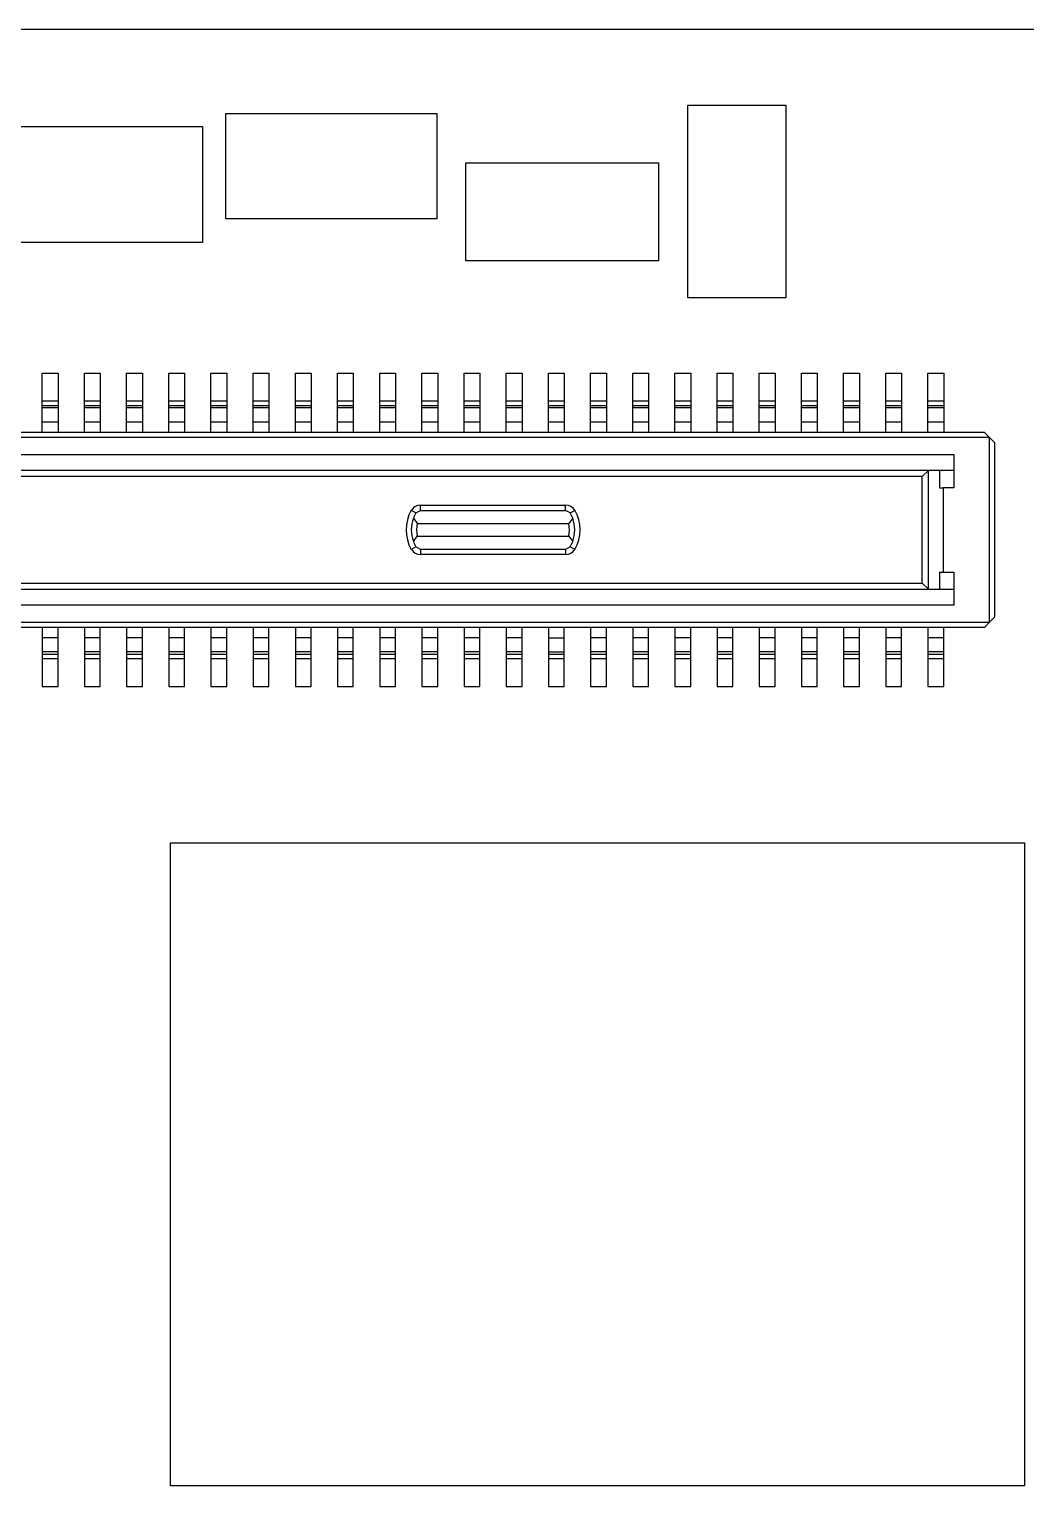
# Model space of a CAD drawing. Extents: x 5 to 415, y 3 to 292.
# Drawn here: x 66.87 to 76.32, y 190.72 to 204.54 of the extents above; entities that cross this region are included whole.
import ezdxf

# ---------------------------------------------------------------- set-up
doc = ezdxf.new("R2010")
doc.units = 0
doc.layers.get('0').update_dxf_attribs({"linetype": 'CONTINUOUS'})

msp = doc.modelspace()

# ---------------------------------------------------------------- linework, layer by layer
at = {"color": 7, "linetype": 'CONTINUOUS'}
for p, q in [((44.398, 204.544), (84.632, 204.544)), ((68.732, 203.743), (70.732, 203.743)), ((68.732, 202.743), (68.732, 203.743)), ((70.732, 203.743), (70.732, 202.743)), ((73.112, 201.994), (73.112, 203.824)), ((73.112, 203.824), (74.042, 203.824)), ((74.042, 203.824), (74.042, 201.994)), ((66.503, 203.621), (68.511, 203.621)), ((68.511, 203.621), (68.511, 202.521)), ((71.006, 203.277), (72.836, 203.277)), ((71.006, 202.347), (71.006, 203.277)), ((72.836, 203.277), (72.836, 202.347)), ((70.732, 202.743), (68.732, 202.743)), ((68.511, 202.521), (66.503, 202.521)), ((72.836, 202.347), (71.006, 202.347)), ((74.042, 201.994), (73.112, 201.994)), ((66.99, 201.279), (67.14, 201.279)), ((66.99, 201.019), (66.99, 201.279)), ((67.14, 201.279), (67.14, 201.019)), ((67.39, 201.279), (67.54, 201.279)), ((67.39, 201.019), (67.39, 201.279)), ((67.54, 201.279), (67.54, 201.019)), ((67.79, 201.279), (67.94, 201.279)), ((67.79, 201.019), (67.79, 201.279)), ((67.94, 201.279), (67.94, 201.019)), ((68.19, 201.279), (68.34, 201.279)), ((68.19, 201.019), (68.19, 201.279)), ((68.34, 201.279), (68.34, 201.019)), ((68.59, 201.279), (68.74, 201.279)), ((68.59, 201.019), (68.59, 201.279)), ((68.74, 201.279), (68.74, 201.019)), ((68.99, 201.279), (69.14, 201.279)), ((68.99, 201.019), (68.99, 201.279)), ((69.14, 201.279), (69.14, 201.019)), ((69.39, 201.279), (69.54, 201.279)), ((69.39, 201.019), (69.39, 201.279)), ((69.54, 201.279), (69.54, 201.019)), ((69.79, 201.279), (69.94, 201.279)), ((69.79, 201.019), (69.79, 201.279)), ((69.94, 201.279), (69.94, 201.019)), ((70.19, 201.279), (70.34, 201.279)), ((70.19, 201.019), (70.19, 201.279)), ((70.34, 201.279), (70.34, 201.019)), ((70.59, 201.279), (70.74, 201.279)), ((70.59, 201.019), (70.59, 201.279)), ((70.74, 201.279), (70.74, 201.019)), ((70.99, 201.279), (71.14, 201.279)), ((70.99, 201.019), (70.99, 201.279)), ((71.14, 201.279), (71.14, 201.019)), ((71.39, 201.279), (71.54, 201.279)), ((71.39, 201.019), (71.39, 201.279)), ((71.54, 201.279), (71.54, 201.019)), ((71.79, 201.279), (71.94, 201.279)), ((71.79, 201.019), (71.79, 201.279)), ((71.94, 201.279), (71.94, 201.019)), ((72.19, 201.279), (72.34, 201.279)), ((72.19, 201.019), (72.19, 201.279)), ((72.34, 201.279), (72.34, 201.019)), ((72.59, 201.279), (72.74, 201.279)), ((72.59, 201.019), (72.59, 201.279)), ((72.74, 201.279), (72.74, 201.019)), ((72.99, 201.279), (73.14, 201.279)), ((72.99, 201.019), (72.99, 201.279)), ((73.14, 201.279), (73.14, 201.019)), ((73.39, 201.279), (73.54, 201.279)), ((73.39, 201.019), (73.39, 201.279)), ((73.54, 201.279), (73.54, 201.019)), ((73.79, 201.279), (73.94, 201.279)), ((73.79, 201.019), (73.79, 201.279)), ((73.94, 201.279), (73.94, 201.019)), ((74.19, 201.279), (74.34, 201.279)), ((74.19, 201.019), (74.19, 201.279)), ((74.34, 201.279), (74.34, 201.019)), ((74.59, 201.279), (74.74, 201.279)), ((74.59, 201.019), (74.59, 201.279)), ((74.74, 201.279), (74.74, 201.019)), ((74.99, 201.279), (75.14, 201.279)), ((74.99, 201.019), (74.99, 201.279)), ((75.14, 201.279), (75.14, 201.019)), ((75.39, 201.279), (75.54, 201.279)), ((75.39, 201.019), (75.39, 201.279)), ((75.54, 201.279), (75.54, 201.019)), ((66.99, 201.019), (67.14, 201.019)), ((66.99, 200.975), (66.99, 201.019)), ((66.99, 200.975), (67.14, 200.975)), ((66.99, 200.951), (66.99, 200.975)), ((67.14, 200.951), (66.99, 200.951)), ((66.99, 200.819), (66.99, 200.951)), ((67.14, 201.019), (67.14, 200.975)), ((67.14, 200.975), (67.14, 200.951)), ((67.14, 200.951), (67.14, 200.819)), ((67.39, 201.019), (67.54, 201.019)), ((67.39, 200.975), (67.39, 201.019)), ((67.39, 200.975), (67.54, 200.975)), ((67.39, 200.951), (67.39, 200.975)), ((67.54, 200.951), (67.39, 200.951)), ((67.39, 200.819), (67.39, 200.951)), ((67.54, 201.019), (67.54, 200.975)), ((67.54, 200.975), (67.54, 200.951)), ((67.54, 200.951), (67.54, 200.819)), ((67.79, 201.019), (67.94, 201.019)), ((67.79, 200.975), (67.79, 201.019)), ((67.79, 200.975), (67.94, 200.975)), ((67.79, 200.951), (67.79, 200.975)), ((67.94, 200.951), (67.79, 200.951)), ((67.79, 200.819), (67.79, 200.951)), ((67.94, 201.019), (67.94, 200.975)), ((67.94, 200.975), (67.94, 200.951)), ((67.94, 200.951), (67.94, 200.819)), ((68.19, 201.019), (68.34, 201.019)), ((68.19, 200.975), (68.19, 201.019)), ((68.19, 200.975), (68.34, 200.975)), ((68.19, 200.951), (68.19, 200.975)), ((68.34, 200.951), (68.19, 200.951)), ((68.19, 200.819), (68.19, 200.951)), ((68.34, 201.019), (68.34, 200.975)), ((68.34, 200.975), (68.34, 200.951)), ((68.34, 200.951), (68.34, 200.819)), ((68.59, 201.019), (68.74, 201.019)), ((68.59, 200.975), (68.59, 201.019)), ((68.59, 200.975), (68.74, 200.975)), ((68.59, 200.951), (68.59, 200.975)), ((68.74, 200.951), (68.59, 200.951)), ((68.59, 200.819), (68.59, 200.951)), ((68.74, 201.019), (68.74, 200.975)), ((68.74, 200.975), (68.74, 200.951)), ((68.74, 200.951), (68.74, 200.819)), ((68.99, 201.019), (69.14, 201.019)), ((68.99, 200.975), (68.99, 201.019)), ((68.99, 200.975), (69.14, 200.975)), ((68.99, 200.951), (68.99, 200.975)), ((69.14, 200.951), (68.99, 200.951)), ((68.99, 200.819), (68.99, 200.951)), ((69.14, 201.019), (69.14, 200.975)), ((69.14, 200.975), (69.14, 200.951)), ((69.14, 200.951), (69.14, 200.819)), ((69.39, 201.019), (69.54, 201.019)), ((69.39, 200.975), (69.39, 201.019)), ((69.39, 200.975), (69.54, 200.975)), ((69.39, 200.951), (69.39, 200.975)), ((69.54, 200.951), (69.39, 200.951)), ((69.39, 200.819), (69.39, 200.951)), ((69.54, 201.019), (69.54, 200.975)), ((69.54, 200.975), (69.54, 200.951)), ((69.54, 200.951), (69.54, 200.819)), ((69.79, 201.019), (69.94, 201.019)), ((69.79, 200.975), (69.79, 201.019)), ((69.79, 200.975), (69.94, 200.975)), ((69.79, 200.951), (69.79, 200.975)), ((69.94, 200.951), (69.79, 200.951)), ((69.79, 200.819), (69.79, 200.951)), ((69.94, 201.019), (69.94, 200.975)), ((69.94, 200.975), (69.94, 200.951)), ((69.94, 200.951), (69.94, 200.819)), ((70.19, 201.019), (70.34, 201.019)), ((70.19, 200.975), (70.19, 201.019)), ((70.19, 200.975), (70.34, 200.975)), ((70.19, 200.951), (70.19, 200.975)), ((70.34, 200.951), (70.19, 200.951)), ((70.19, 200.819), (70.19, 200.951)), ((70.34, 201.019), (70.34, 200.975)), ((70.34, 200.975), (70.34, 200.951)), ((70.34, 200.951), (70.34, 200.819)), ((70.59, 201.019), (70.74, 201.019)), ((70.59, 200.975), (70.59, 201.019)), ((70.59, 200.975), (70.74, 200.975)), ((70.59, 200.951), (70.59, 200.975)), ((70.74, 200.951), (70.59, 200.951)), ((70.59, 200.819), (70.59, 200.951)), ((70.74, 201.019), (70.74, 200.975)), ((70.74, 200.975), (70.74, 200.951)), ((70.74, 200.951), (70.74, 200.819)), ((70.99, 201.019), (71.14, 201.019)), ((70.99, 200.975), (70.99, 201.019)), ((70.99, 200.975), (71.14, 200.975)), ((70.99, 200.951), (70.99, 200.975)), ((71.14, 200.951), (70.99, 200.951)), ((70.99, 200.819), (70.99, 200.951)), ((71.14, 201.019), (71.14, 200.975)), ((71.14, 200.975), (71.14, 200.951)), ((71.14, 200.951), (71.14, 200.819)), ((71.39, 201.019), (71.54, 201.019)), ((71.39, 200.975), (71.39, 201.019)), ((71.39, 200.975), (71.54, 200.975)), ((71.39, 200.951), (71.39, 200.975)), ((71.54, 200.951), (71.39, 200.951)), ((71.39, 200.819), (71.39, 200.951)), ((71.54, 201.019), (71.54, 200.975)), ((71.54, 200.975), (71.54, 200.951)), ((71.54, 200.951), (71.54, 200.819)), ((71.79, 201.019), (71.94, 201.019)), ((71.79, 200.975), (71.79, 201.019)), ((71.79, 200.975), (71.94, 200.975)), ((71.79, 200.951), (71.79, 200.975)), ((71.94, 200.951), (71.79, 200.951)), ((71.79, 200.819), (71.79, 200.951)), ((71.94, 201.019), (71.94, 200.975)), ((71.94, 200.975), (71.94, 200.951)), ((71.94, 200.951), (71.94, 200.819)), ((72.19, 201.019), (72.34, 201.019)), ((72.19, 200.975), (72.19, 201.019)), ((72.19, 200.975), (72.34, 200.975)), ((72.19, 200.951), (72.19, 200.975)), ((72.34, 200.951), (72.19, 200.951)), ((72.19, 200.819), (72.19, 200.951)), ((72.34, 201.019), (72.34, 200.975)), ((72.34, 200.975), (72.34, 200.951)), ((72.34, 200.951), (72.34, 200.819)), ((72.59, 201.019), (72.74, 201.019)), ((72.59, 200.975), (72.59, 201.019)), ((72.59, 200.975), (72.74, 200.975)), ((72.59, 200.951), (72.59, 200.975)), ((72.74, 200.951), (72.59, 200.951)), ((72.59, 200.819), (72.59, 200.951)), ((72.74, 201.019), (72.74, 200.975)), ((72.74, 200.975), (72.74, 200.951)), ((72.74, 200.951), (72.74, 200.819)), ((72.99, 201.019), (73.14, 201.019)), ((72.99, 200.975), (72.99, 201.019)), ((72.99, 200.975), (73.14, 200.975)), ((72.99, 200.951), (72.99, 200.975)), ((73.14, 200.951), (72.99, 200.951)), ((72.99, 200.819), (72.99, 200.951)), ((73.14, 201.019), (73.14, 200.975)), ((73.14, 200.975), (73.14, 200.951)), ((73.14, 200.951), (73.14, 200.819)), ((73.39, 201.019), (73.54, 201.019)), ((73.39, 200.975), (73.39, 201.019)), ((73.39, 200.975), (73.54, 200.975)), ((73.39, 200.951), (73.39, 200.975)), ((73.54, 200.951), (73.39, 200.951)), ((73.39, 200.819), (73.39, 200.951)), ((73.54, 201.019), (73.54, 200.975)), ((73.54, 200.975), (73.54, 200.951)), ((73.54, 200.951), (73.54, 200.819)), ((73.79, 201.019), (73.94, 201.019)), ((73.79, 200.975), (73.79, 201.019)), ((73.79, 200.975), (73.94, 200.975)), ((73.79, 200.951), (73.79, 200.975)), ((73.94, 200.951), (73.79, 200.951)), ((73.79, 200.819), (73.79, 200.951)), ((73.94, 201.019), (73.94, 200.975)), ((73.94, 200.975), (73.94, 200.951)), ((73.94, 200.951), (73.94, 200.819)), ((74.19, 201.019), (74.34, 201.019)), ((74.19, 200.975), (74.19, 201.019)), ((74.19, 200.975), (74.34, 200.975)), ((74.19, 200.951), (74.19, 200.975)), ((74.34, 200.951), (74.19, 200.951)), ((74.19, 200.819), (74.19, 200.951)), ((74.34, 201.019), (74.34, 200.975)), ((74.34, 200.975), (74.34, 200.951)), ((74.34, 200.951), (74.34, 200.819)), ((74.59, 201.019), (74.74, 201.019)), ((74.59, 200.975), (74.59, 201.019)), ((74.59, 200.975), (74.74, 200.975)), ((74.59, 200.951), (74.59, 200.975)), ((74.74, 200.951), (74.59, 200.951)), ((74.59, 200.819), (74.59, 200.951)), ((74.74, 201.019), (74.74, 200.975)), ((74.74, 200.975), (74.74, 200.951)), ((74.74, 200.951), (74.74, 200.819)), ((74.99, 201.019), (75.14, 201.019)), ((74.99, 200.975), (74.99, 201.019)), ((74.99, 200.975), (75.14, 200.975)), ((74.99, 200.951), (74.99, 200.975)), ((75.14, 200.951), (74.99, 200.951)), ((74.99, 200.819), (74.99, 200.951)), ((75.14, 201.019), (75.14, 200.975)), ((75.14, 200.975), (75.14, 200.951)), ((75.14, 200.951), (75.14, 200.819)), ((75.39, 201.019), (75.54, 201.019)), ((75.39, 200.975), (75.39, 201.019)), ((75.39, 200.975), (75.54, 200.975)), ((75.39, 200.951), (75.39, 200.975)), ((75.54, 200.951), (75.39, 200.951)), ((75.39, 200.819), (75.39, 200.951)), ((75.54, 201.019), (75.54, 200.975)), ((75.54, 200.975), (75.54, 200.951)), ((75.54, 200.951), (75.54, 200.819)), ((66.99, 200.819), (67.14, 200.819)), ((66.99, 200.719), (66.99, 200.819)), ((67.14, 200.819), (67.14, 200.719)), ((67.39, 200.819), (67.54, 200.819)), ((67.39, 200.719), (67.39, 200.819)), ((67.54, 200.819), (67.54, 200.719)), ((67.79, 200.719), (67.79, 200.819)), ((67.79, 200.819), (67.94, 200.819)), ((67.94, 200.819), (67.94, 200.719)), ((68.19, 200.719), (68.19, 200.819)), ((68.19, 200.819), (68.34, 200.819)), ((68.34, 200.819), (68.34, 200.719)), ((68.59, 200.819), (68.74, 200.819)), ((68.59, 200.719), (68.59, 200.819)), ((68.74, 200.819), (68.74, 200.719)), ((68.99, 200.819), (69.14, 200.819)), ((68.99, 200.719), (68.99, 200.819)), ((69.14, 200.819), (69.14, 200.719)), ((69.39, 200.819), (69.54, 200.819)), ((69.39, 200.719), (69.39, 200.819)), ((69.54, 200.819), (69.54, 200.719)), ((69.79, 200.819), (69.94, 200.819)), ((69.79, 200.719), (69.79, 200.819)), ((69.94, 200.819), (69.94, 200.719)), ((70.19, 200.819), (70.34, 200.819)), ((70.19, 200.719), (70.19, 200.819)), ((70.34, 200.819), (70.34, 200.719)), ((70.59, 200.819), (70.74, 200.819)), ((70.59, 200.719), (70.59, 200.819)), ((70.74, 200.819), (70.74, 200.719)), ((70.99, 200.819), (71.14, 200.819)), ((70.99, 200.719), (70.99, 200.819)), ((71.14, 200.819), (71.14, 200.719)), ((71.39, 200.819), (71.54, 200.819)), ((71.39, 200.719), (71.39, 200.819)), ((71.54, 200.819), (71.54, 200.719)), ((71.79, 200.819), (71.94, 200.819)), ((71.79, 200.719), (71.79, 200.819)), ((71.94, 200.819), (71.94, 200.719)), ((72.19, 200.819), (72.34, 200.819)), ((72.19, 200.719), (72.19, 200.819)), ((72.34, 200.819), (72.34, 200.719)), ((72.59, 200.819), (72.74, 200.819)), ((72.59, 200.719), (72.59, 200.819)), ((72.74, 200.819), (72.74, 200.719)), ((72.99, 200.819), (73.14, 200.819)), ((72.99, 200.719), (72.99, 200.819)), ((73.14, 200.819), (73.14, 200.719)), ((73.39, 200.819), (73.54, 200.819)), ((73.39, 200.719), (73.39, 200.819)), ((73.54, 200.819), (73.54, 200.719)), ((73.79, 200.819), (73.94, 200.819)), ((73.79, 200.719), (73.79, 200.819)), ((73.94, 200.819), (73.94, 200.719)), ((74.19, 200.819), (74.34, 200.819)), ((74.19, 200.719), (74.19, 200.819)), ((74.34, 200.819), (74.34, 200.719)), ((74.59, 200.819), (74.74, 200.819)), ((74.59, 200.719), (74.59, 200.819)), ((74.74, 200.819), (74.74, 200.719)), ((74.99, 200.819), (75.14, 200.819)), ((74.99, 200.719), (74.99, 200.819)), ((75.14, 200.819), (75.14, 200.719)), ((75.39, 200.819), (75.54, 200.819)), ((75.39, 200.719), (75.39, 200.819)), ((75.54, 200.819), (75.54, 200.719)), ((75.975, 200.669), (58.555, 200.669)), ((75.925, 200.719), (58.605, 200.719)), ((75.925, 200.719), (75.975, 200.669)), ((75.975, 198.919), (75.975, 200.669)), ((75.975, 200.669), (76.025, 200.619)), ((76.025, 198.969), (76.025, 200.619)), ((58.895, 200.509), (75.635, 200.509)), ((75.635, 200.509), (75.635, 200.194)), ((58.895, 200.359), (75.635, 200.359)), ((75.335, 200.299), (59.196, 200.299)), ((75.394, 200.358), (75.335, 200.299)), ((75.335, 199.289), (75.335, 200.299)), ((75.396, 200.359), (75.394, 200.358)), ((75.394, 199.23), (75.394, 200.358)), ((75.5, 200.359), (75.5, 200.194)), ((75.5, 200.194), (75.535, 200.194)), ((75.535, 200.194), (75.535, 199.394)), ((75.635, 200.194), (75.535, 200.194)), ((70.533, 199.954), (70.49, 199.979)), ((70.533, 199.954), (70.576, 199.979)), ((70.576, 199.979), (70.576, 200.029)), ((70.576, 200.029), (71.954, 200.029)), ((70.576, 199.979), (71.954, 199.979)), ((71.954, 199.979), (71.954, 200.029)), ((71.997, 199.954), (71.954, 199.979)), ((71.997, 199.954), (72.041, 199.979)), ((70.51, 199.904), (70.547, 199.854)), ((70.547, 199.854), (71.983, 199.854)), ((72.021, 199.904), (71.983, 199.854)), ((70.51, 199.684), (70.547, 199.734)), ((70.547, 199.734), (71.983, 199.734)), ((71.983, 199.734), (72.021, 199.684)), ((70.533, 199.634), (70.49, 199.609)), ((70.576, 199.609), (70.533, 199.634)), ((71.954, 199.609), (70.576, 199.609)), ((70.576, 199.609), (70.576, 199.559)), ((71.954, 199.559), (70.576, 199.559)), ((71.997, 199.634), (71.954, 199.609)), ((71.954, 199.609), (71.954, 199.559)), ((72.041, 199.609), (71.997, 199.634)), ((59.196, 199.289), (75.335, 199.289)), ((75.335, 199.289), (75.394, 199.23)), ((75.5, 199.394), (75.535, 199.394)), ((75.5, 199.394), (75.5, 199.229)), ((75.535, 199.394), (75.635, 199.394)), ((75.635, 199.394), (75.635, 199.079)), ((75.635, 199.229), (58.895, 199.229)), ((75.394, 199.23), (75.396, 199.229)), ((75.635, 199.079), (58.895, 199.079)), ((58.555, 198.919), (75.975, 198.919)), ((75.925, 198.869), (58.605, 198.869)), ((66.99, 198.869), (66.99, 198.769)), ((67.14, 198.769), (67.14, 198.869)), ((67.39, 198.869), (67.39, 198.769)), ((67.54, 198.769), (67.54, 198.869)), ((67.79, 198.869), (67.79, 198.769)), ((67.94, 198.769), (67.94, 198.869)), ((68.19, 198.869), (68.19, 198.769)), ((68.34, 198.769), (68.34, 198.869)), ((68.59, 198.869), (68.59, 198.769)), ((68.74, 198.769), (68.74, 198.869)), ((68.99, 198.869), (68.99, 198.769)), ((69.14, 198.769), (69.14, 198.869)), ((69.39, 198.869), (69.39, 198.769)), ((69.54, 198.769), (69.54, 198.869)), ((69.79, 198.869), (69.79, 198.769)), ((69.94, 198.769), (69.94, 198.869)), ((70.19, 198.869), (70.19, 198.769)), ((70.34, 198.769), (70.34, 198.869)), ((70.59, 198.869), (70.59, 198.769)), ((70.74, 198.769), (70.74, 198.869)), ((70.99, 198.869), (70.99, 198.769)), ((71.14, 198.769), (71.14, 198.869)), ((71.39, 198.869), (71.39, 198.769)), ((71.54, 198.769), (71.54, 198.869)), ((71.79, 198.869), (71.79, 198.769)), ((71.94, 198.769), (71.94, 198.869)), ((72.19, 198.869), (72.19, 198.769)), ((72.34, 198.769), (72.34, 198.869)), ((72.59, 198.869), (72.59, 198.769)), ((72.74, 198.769), (72.74, 198.869)), ((72.99, 198.869), (72.99, 198.769)), ((73.14, 198.769), (73.14, 198.869)), ((73.39, 198.869), (73.39, 198.769)), ((73.54, 198.769), (73.54, 198.869)), ((73.79, 198.869), (73.79, 198.769)), ((73.94, 198.769), (73.94, 198.869)), ((74.19, 198.869), (74.19, 198.769)), ((74.34, 198.769), (74.34, 198.869)), ((74.59, 198.869), (74.59, 198.769)), ((74.74, 198.769), (74.74, 198.869)), ((74.99, 198.869), (74.99, 198.769)), ((75.14, 198.769), (75.14, 198.869)), ((75.39, 198.869), (75.39, 198.769)), ((75.54, 198.769), (75.54, 198.869)), ((75.925, 198.869), (75.975, 198.919)), ((75.975, 198.919), (76.025, 198.969)), ((67.14, 198.769), (66.99, 198.769)), ((66.99, 198.769), (66.99, 198.637)), ((67.14, 198.637), (67.14, 198.769)), ((67.54, 198.769), (67.39, 198.769)), ((67.39, 198.769), (67.39, 198.637)), ((67.54, 198.637), (67.54, 198.769)), ((67.94, 198.769), (67.79, 198.769)), ((67.79, 198.769), (67.79, 198.637)), ((67.94, 198.637), (67.94, 198.769)), ((68.34, 198.769), (68.19, 198.769)), ((68.19, 198.769), (68.19, 198.637)), ((68.34, 198.637), (68.34, 198.769)), ((68.74, 198.769), (68.59, 198.769)), ((68.59, 198.769), (68.59, 198.637)), ((68.74, 198.637), (68.74, 198.769)), ((69.14, 198.769), (68.99, 198.769)), ((68.99, 198.769), (68.99, 198.637)), ((69.14, 198.637), (69.14, 198.769)), ((69.54, 198.769), (69.39, 198.769)), ((69.39, 198.769), (69.39, 198.637)), ((69.54, 198.637), (69.54, 198.769)), ((69.94, 198.769), (69.79, 198.769)), ((69.79, 198.769), (69.79, 198.637)), ((69.94, 198.637), (69.94, 198.769)), ((70.34, 198.769), (70.19, 198.769)), ((70.19, 198.769), (70.19, 198.637)), ((70.34, 198.637), (70.34, 198.769)), ((70.74, 198.769), (70.59, 198.769)), ((70.59, 198.769), (70.59, 198.637)), ((70.74, 198.637), (70.74, 198.769)), ((71.14, 198.769), (70.99, 198.769)), ((70.99, 198.769), (70.99, 198.637)), ((71.14, 198.637), (71.14, 198.769)), ((71.54, 198.769), (71.39, 198.769)), ((71.39, 198.769), (71.39, 198.637)), ((71.54, 198.637), (71.54, 198.769)), ((71.79, 198.769), (71.94, 198.769)), ((71.79, 198.769), (71.79, 198.637)), ((71.94, 198.637), (71.94, 198.769)), ((72.34, 198.769), (72.19, 198.769)), ((72.19, 198.769), (72.19, 198.637)), ((72.34, 198.637), (72.34, 198.769)), ((72.74, 198.769), (72.59, 198.769)), ((72.59, 198.769), (72.59, 198.637)), ((72.74, 198.637), (72.74, 198.769)), ((73.14, 198.769), (72.99, 198.769)), ((72.99, 198.769), (72.99, 198.637)), ((73.14, 198.637), (73.14, 198.769)), ((73.54, 198.769), (73.39, 198.769)), ((73.39, 198.769), (73.39, 198.637)), ((73.54, 198.637), (73.54, 198.769)), ((73.94, 198.769), (73.79, 198.769)), ((73.79, 198.769), (73.79, 198.637)), ((73.94, 198.637), (73.94, 198.769)), ((74.34, 198.769), (74.19, 198.769)), ((74.19, 198.769), (74.19, 198.637)), ((74.34, 198.637), (74.34, 198.769)), ((74.74, 198.769), (74.59, 198.769)), ((74.59, 198.769), (74.59, 198.637)), ((74.74, 198.637), (74.74, 198.769)), ((75.14, 198.769), (74.99, 198.769)), ((74.99, 198.769), (74.99, 198.637)), ((75.14, 198.637), (75.14, 198.769)), ((75.54, 198.769), (75.39, 198.769)), ((75.39, 198.769), (75.39, 198.637)), ((75.54, 198.637), (75.54, 198.769)), ((67.14, 198.637), (66.99, 198.637)), ((66.99, 198.637), (66.99, 198.613)), ((66.99, 198.613), (67.14, 198.613)), ((66.99, 198.613), (66.99, 198.569)), ((67.14, 198.613), (67.14, 198.637)), ((67.14, 198.569), (67.14, 198.613)), ((67.54, 198.637), (67.39, 198.637)), ((67.39, 198.637), (67.39, 198.613)), ((67.39, 198.613), (67.54, 198.613)), ((67.39, 198.613), (67.39, 198.569)), ((67.54, 198.613), (67.54, 198.637)), ((67.54, 198.569), (67.54, 198.613)), ((67.94, 198.637), (67.79, 198.637)), ((67.79, 198.637), (67.79, 198.613)), ((67.79, 198.613), (67.94, 198.613)), ((67.79, 198.613), (67.79, 198.569)), ((67.94, 198.613), (67.94, 198.637)), ((67.94, 198.569), (67.94, 198.613)), ((68.34, 198.637), (68.19, 198.637)), ((68.19, 198.637), (68.19, 198.613)), ((68.19, 198.613), (68.34, 198.613)), ((68.19, 198.613), (68.19, 198.569)), ((68.34, 198.613), (68.34, 198.637)), ((68.34, 198.569), (68.34, 198.613)), ((68.74, 198.637), (68.59, 198.637)), ((68.59, 198.637), (68.59, 198.613)), ((68.59, 198.613), (68.74, 198.613)), ((68.59, 198.613), (68.59, 198.569)), ((68.74, 198.613), (68.74, 198.637)), ((68.74, 198.569), (68.74, 198.613)), ((69.14, 198.637), (68.99, 198.637)), ((68.99, 198.637), (68.99, 198.613)), ((68.99, 198.613), (69.14, 198.613)), ((68.99, 198.613), (68.99, 198.569)), ((69.14, 198.613), (69.14, 198.637)), ((69.14, 198.569), (69.14, 198.613)), ((69.54, 198.637), (69.39, 198.637)), ((69.39, 198.637), (69.39, 198.613)), ((69.39, 198.613), (69.54, 198.613)), ((69.39, 198.613), (69.39, 198.569)), ((69.54, 198.613), (69.54, 198.637)), ((69.54, 198.569), (69.54, 198.613)), ((69.94, 198.637), (69.79, 198.637)), ((69.79, 198.637), (69.79, 198.613)), ((69.79, 198.613), (69.94, 198.613)), ((69.79, 198.613), (69.79, 198.569)), ((69.94, 198.613), (69.94, 198.637)), ((69.94, 198.569), (69.94, 198.613)), ((70.34, 198.637), (70.19, 198.637)), ((70.19, 198.637), (70.19, 198.613)), ((70.19, 198.613), (70.34, 198.613)), ((70.19, 198.613), (70.19, 198.569)), ((70.34, 198.613), (70.34, 198.637)), ((70.34, 198.569), (70.34, 198.613)), ((70.74, 198.637), (70.59, 198.637)), ((70.59, 198.637), (70.59, 198.613)), ((70.59, 198.613), (70.74, 198.613)), ((70.59, 198.613), (70.59, 198.569)), ((70.74, 198.613), (70.74, 198.637)), ((70.74, 198.569), (70.74, 198.613)), ((71.14, 198.637), (70.99, 198.637)), ((70.99, 198.637), (70.99, 198.613)), ((70.99, 198.613), (71.14, 198.613)), ((70.99, 198.613), (70.99, 198.569)), ((71.14, 198.613), (71.14, 198.637)), ((71.14, 198.569), (71.14, 198.613)), ((71.54, 198.637), (71.39, 198.637)), ((71.39, 198.637), (71.39, 198.613)), ((71.39, 198.613), (71.54, 198.613)), ((71.39, 198.613), (71.39, 198.569)), ((71.54, 198.613), (71.54, 198.637)), ((71.54, 198.569), (71.54, 198.613)), ((71.79, 198.637), (71.94, 198.637)), ((71.79, 198.637), (71.79, 198.613)), ((71.79, 198.613), (71.94, 198.613)), ((71.79, 198.613), (71.79, 198.569)), ((71.94, 198.613), (71.94, 198.637)), ((71.94, 198.569), (71.94, 198.613)), ((72.34, 198.637), (72.19, 198.637)), ((72.19, 198.637), (72.19, 198.613)), ((72.19, 198.613), (72.34, 198.613)), ((72.19, 198.613), (72.19, 198.569)), ((72.34, 198.613), (72.34, 198.637)), ((72.34, 198.569), (72.34, 198.613)), ((72.74, 198.637), (72.59, 198.637)), ((72.59, 198.637), (72.59, 198.613)), ((72.59, 198.613), (72.74, 198.613)), ((72.59, 198.613), (72.59, 198.569)), ((72.74, 198.613), (72.74, 198.637)), ((72.74, 198.569), (72.74, 198.613)), ((73.14, 198.637), (72.99, 198.637)), ((72.99, 198.637), (72.99, 198.613)), ((72.99, 198.613), (73.14, 198.613)), ((72.99, 198.613), (72.99, 198.569)), ((73.14, 198.613), (73.14, 198.637)), ((73.14, 198.569), (73.14, 198.613)), ((73.54, 198.637), (73.39, 198.637)), ((73.39, 198.637), (73.39, 198.613)), ((73.39, 198.613), (73.54, 198.613)), ((73.39, 198.613), (73.39, 198.569)), ((73.54, 198.613), (73.54, 198.637)), ((73.54, 198.569), (73.54, 198.613)), ((73.94, 198.637), (73.79, 198.637)), ((73.79, 198.637), (73.79, 198.613)), ((73.79, 198.613), (73.94, 198.613)), ((73.79, 198.613), (73.79, 198.569)), ((73.94, 198.613), (73.94, 198.637)), ((73.94, 198.569), (73.94, 198.613)), ((74.34, 198.637), (74.19, 198.637)), ((74.19, 198.637), (74.19, 198.613)), ((74.19, 198.613), (74.34, 198.613)), ((74.19, 198.613), (74.19, 198.569)), ((74.34, 198.613), (74.34, 198.637)), ((74.34, 198.569), (74.34, 198.613)), ((74.74, 198.637), (74.59, 198.637)), ((74.59, 198.637), (74.59, 198.613)), ((74.59, 198.613), (74.74, 198.613)), ((74.59, 198.613), (74.59, 198.569)), ((74.74, 198.613), (74.74, 198.637)), ((74.74, 198.569), (74.74, 198.613)), ((75.14, 198.637), (74.99, 198.637)), ((74.99, 198.637), (74.99, 198.613)), ((74.99, 198.613), (75.14, 198.613)), ((74.99, 198.613), (74.99, 198.569)), ((75.14, 198.613), (75.14, 198.637)), ((75.14, 198.569), (75.14, 198.613)), ((75.54, 198.637), (75.39, 198.637)), ((75.39, 198.637), (75.39, 198.613)), ((75.39, 198.613), (75.54, 198.613)), ((75.39, 198.613), (75.39, 198.569)), ((75.54, 198.613), (75.54, 198.637)), ((75.54, 198.569), (75.54, 198.613)), ((67.14, 198.569), (66.99, 198.569)), ((66.99, 198.569), (66.99, 198.309)), ((67.14, 198.309), (67.14, 198.569)), ((67.54, 198.569), (67.39, 198.569)), ((67.39, 198.569), (67.39, 198.309)), ((67.54, 198.309), (67.54, 198.569)), ((67.94, 198.569), (67.79, 198.569)), ((67.79, 198.569), (67.79, 198.309)), ((67.94, 198.309), (67.94, 198.569)), ((68.34, 198.569), (68.19, 198.569)), ((68.19, 198.569), (68.19, 198.309)), ((68.34, 198.309), (68.34, 198.569)), ((68.74, 198.569), (68.59, 198.569)), ((68.59, 198.569), (68.59, 198.309)), ((68.74, 198.309), (68.74, 198.569)), ((69.14, 198.569), (68.99, 198.569)), ((68.99, 198.569), (68.99, 198.309)), ((69.14, 198.309), (69.14, 198.569)), ((69.54, 198.569), (69.39, 198.569)), ((69.39, 198.569), (69.39, 198.309)), ((69.54, 198.309), (69.54, 198.569)), ((69.94, 198.569), (69.79, 198.569)), ((69.79, 198.569), (69.79, 198.309)), ((69.94, 198.309), (69.94, 198.569)), ((70.34, 198.569), (70.19, 198.569)), ((70.19, 198.569), (70.19, 198.309)), ((70.34, 198.309), (70.34, 198.569)), ((70.74, 198.569), (70.59, 198.569)), ((70.59, 198.569), (70.59, 198.309)), ((70.74, 198.309), (70.74, 198.569)), ((71.14, 198.569), (70.99, 198.569)), ((70.99, 198.569), (70.99, 198.309)), ((71.14, 198.309), (71.14, 198.569)), ((71.54, 198.569), (71.39, 198.569)), ((71.39, 198.569), (71.39, 198.309)), ((71.54, 198.309), (71.54, 198.569)), ((71.94, 198.569), (71.79, 198.569)), ((71.79, 198.569), (71.79, 198.309)), ((71.94, 198.309), (71.94, 198.569)), ((72.34, 198.569), (72.19, 198.569)), ((72.19, 198.569), (72.19, 198.309)), ((72.34, 198.309), (72.34, 198.569)), ((72.74, 198.569), (72.59, 198.569)), ((72.59, 198.569), (72.59, 198.309)), ((72.74, 198.309), (72.74, 198.569)), ((73.14, 198.569), (72.99, 198.569)), ((72.99, 198.569), (72.99, 198.309)), ((73.14, 198.309), (73.14, 198.569)), ((73.54, 198.569), (73.39, 198.569)), ((73.39, 198.569), (73.39, 198.309)), ((73.54, 198.309), (73.54, 198.569)), ((73.94, 198.569), (73.79, 198.569)), ((73.79, 198.569), (73.79, 198.309)), ((73.94, 198.309), (73.94, 198.569)), ((74.34, 198.569), (74.19, 198.569)), ((74.19, 198.569), (74.19, 198.309)), ((74.34, 198.309), (74.34, 198.569)), ((74.74, 198.569), (74.59, 198.569)), ((74.59, 198.569), (74.59, 198.309)), ((74.74, 198.309), (74.74, 198.569)), ((75.14, 198.569), (74.99, 198.569)), ((74.99, 198.569), (74.99, 198.309)), ((75.14, 198.309), (75.14, 198.569)), ((75.54, 198.569), (75.39, 198.569)), ((75.39, 198.569), (75.39, 198.309)), ((75.54, 198.309), (75.54, 198.569)), ((66.99, 198.309), (67.14, 198.309)), ((67.39, 198.309), (67.54, 198.309)), ((67.79, 198.309), (67.94, 198.309)), ((68.19, 198.309), (68.34, 198.309)), ((68.59, 198.309), (68.74, 198.309)), ((68.99, 198.309), (69.14, 198.309)), ((69.39, 198.309), (69.54, 198.309)), ((69.79, 198.309), (69.94, 198.309)), ((70.19, 198.309), (70.34, 198.309)), ((70.59, 198.309), (70.74, 198.309)), ((70.99, 198.309), (71.14, 198.309)), ((71.39, 198.309), (71.54, 198.309)), ((71.79, 198.309), (71.94, 198.309)), ((72.19, 198.309), (72.34, 198.309)), ((72.59, 198.309), (72.74, 198.309)), ((72.99, 198.309), (73.14, 198.309)), ((73.39, 198.309), (73.54, 198.309)), ((73.79, 198.309), (73.94, 198.309)), ((74.19, 198.309), (74.34, 198.309)), ((74.59, 198.309), (74.74, 198.309)), ((74.99, 198.309), (75.14, 198.309)), ((75.39, 198.309), (75.54, 198.309)), ((68.206, 196.824), (76.306, 196.824)), ((68.206, 190.724), (68.206, 196.824)), ((76.306, 196.824), (76.306, 190.724)), ((76.306, 190.724), (68.206, 190.724))]:
    msp.add_line(p, q, dxfattribs=at)
for centre, radius, start, end in [((70.81, 199.794), 0.37, 149.9618, 210.0382), ((70.575, 199.932), 0.0968, 88.9104, 151.0896), ((71.956, 199.932), 0.0968, 28.9104, 91.0896), ((71.721, 199.794), 0.37, 329.9618, 30.0382), ((70.81, 199.794), 0.32, 159.8945, 200.1055), ((70.81, 199.794), 0.32, 150, 159.8945), ((70.81, 199.794), 0.27, 167.1604, 192.8396), ((71.72, 199.794), 0.27, 347.1604, 12.8396), ((71.72, 199.794), 0.32, 20.1055, 30), ((71.72, 199.794), 0.32, 339.8945, 20.1055), ((70.575, 199.656), 0.0968, 208.9104, 271.0896), ((70.81, 199.794), 0.32, 200.1055, 210), ((71.956, 199.656), 0.0968, 268.9104, 331.0896), ((71.72, 199.794), 0.32, 330, 339.8945)]:
    msp.add_arc(centre, radius, start, end, dxfattribs=at)

doc.saveas('drawing.dxf')
